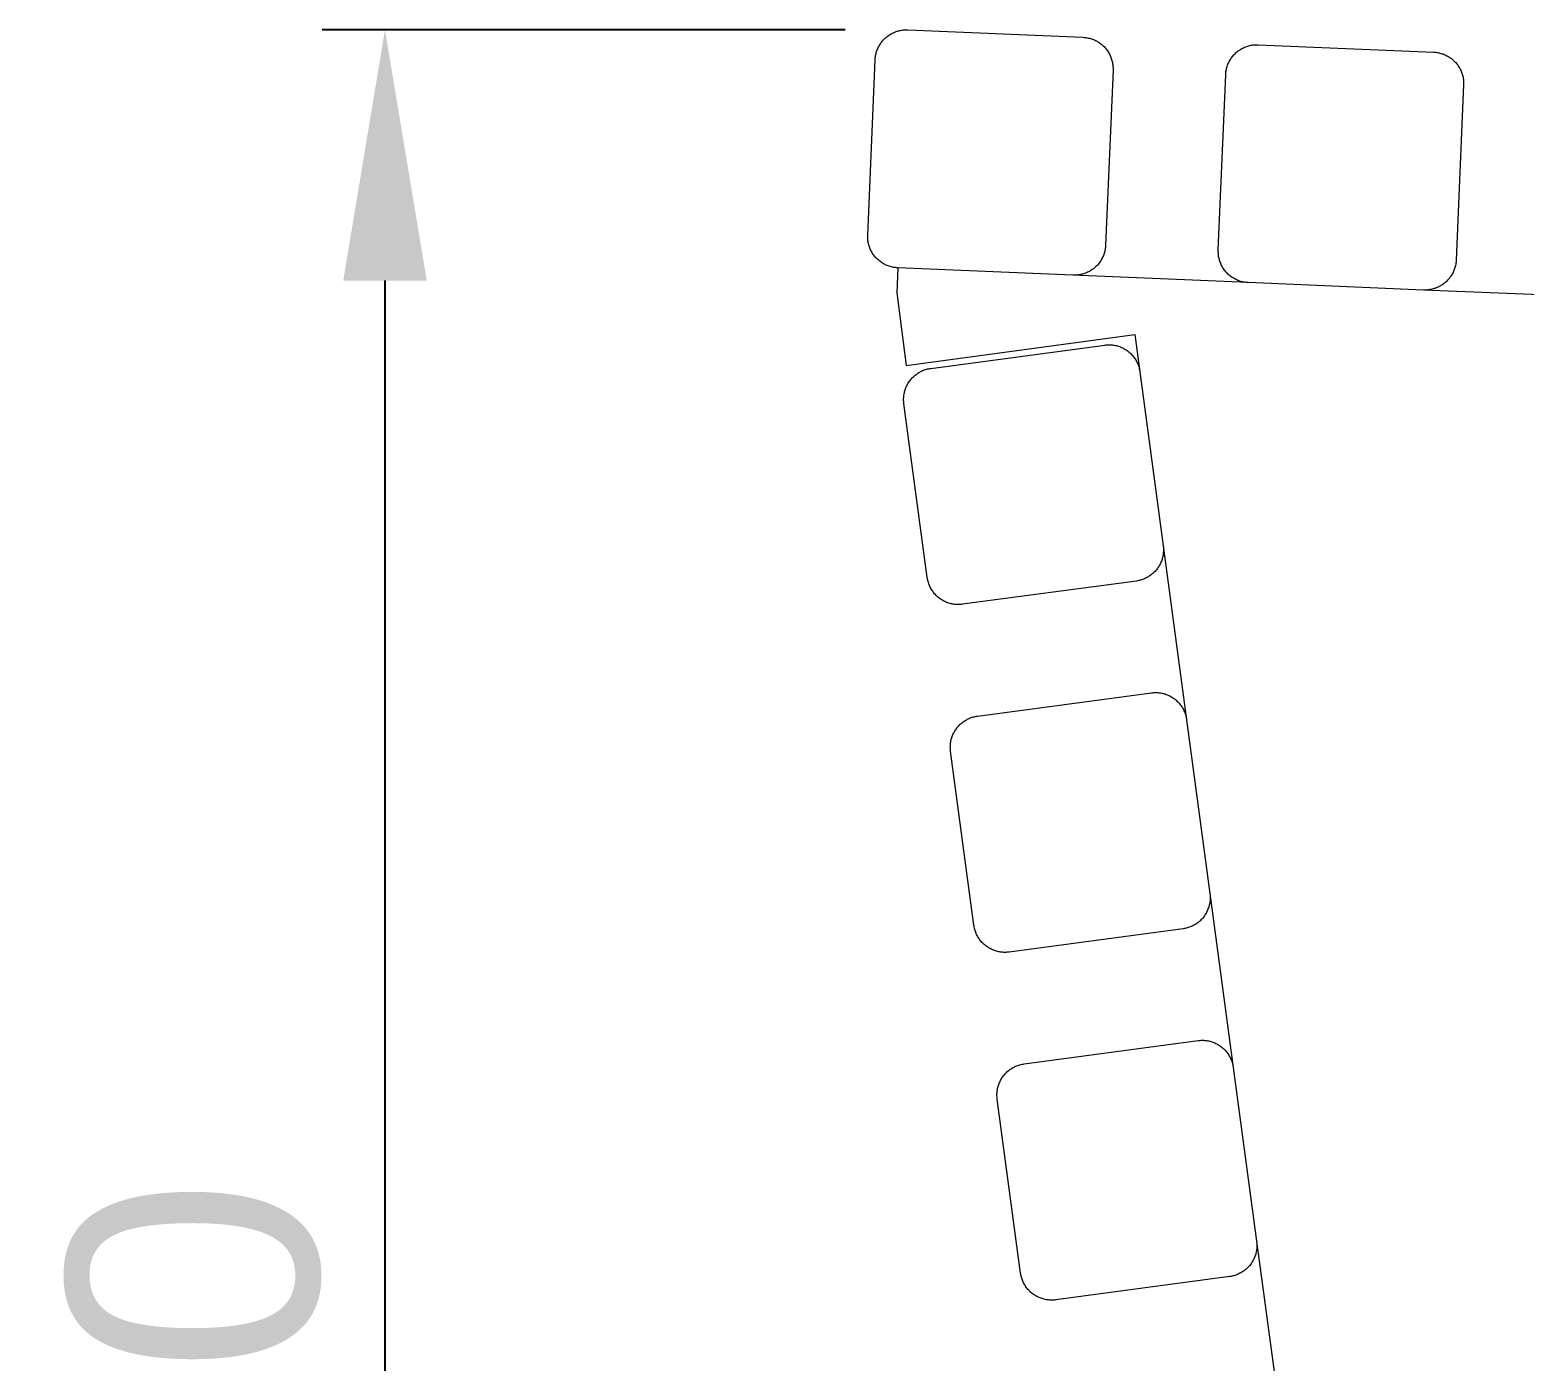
# Model space of a CAD drawing. Header units: millimetres. Extents: x -273 to 4197, y -77 to 2867.
# Drawn here: x 2899.8 to 3138.2, y 2655 to 2867.4 of the extents above; entities that cross this region are included whole.
import ezdxf

# ---------------------------------------------------------------- set-up
doc = ezdxf.new("R2010")
doc.units = ezdxf.units.MM
doc.layers.add('ZANO_R', color=7, linetype='Continuous', lineweight=0)
doc.layers.add('ZANO_W', color=1, linetype='Continuous', lineweight=0)
doc.styles.add('Arial', font='arial.ttf')
doc.styles.get("Standard").update_dxf_attribs({"font": 'ARIALUNI.TTF'})
doc.dimstyles.new('pl i ang', dxfattribs={"dimtxt": 50, "dimasz": 50, "dimexe": 1.25, "dimexo": 0.625, "dimgap": 10, "dimtad": 1, "dimtoh": 1, "dimtxsty": 'Standard', "dimcen": 2.5, "dimclrd": 1, "dimclre": 1, "dimclrt": 1, "dimadec": 0, "dimazin": 0, "dimtfac": 1, "dimtmove": 0, "dimatfit": 3, "dimfxl": 1, "dimarcsym": 1})

# ---------------------------------------------------------------- blocks, each defined once
blk = doc.blocks.new('*D396')
at = {"layer": 'ZANO_W', "color": 1, "lineweight": -2}
for p, q in [((3029.87, 2867.42), (2946.44, 2867.42)), ((2956.44, 2827.42), (2956.44, 2447.67)), ((3029.87, 2407.67), (2946.44, 2407.67))]:
    blk.add_line(p, q, dxfattribs=at)
at = {"layer": 'ZANO_W', "color": 1}
for points in [[(2963.11, 2827.42), (2949.78, 2827.42), (2956.44, 2867.42)], [(2949.78, 2447.67), (2963.11, 2447.67), (2956.44, 2407.67)]]:
    blk.add_solid(points, dxfattribs=at)
at = {"layer": 'ZANO_W', "color": 1, "insert": (2926.02, 2637.55), "char_height": 40, "attachment_point": 5, "rotation": 90, "style": 'Arial'}
blk.add_mtext('460', dxfattribs=at)

msp = doc.modelspace()

# ---------------------------------------------------------------- linework, layer by layer
at = {"layer": 'ZANO_R'}
for p, q in [((3036.53, 2866.33), (3036.67, 2866.44)), ((3036.67, 2866.44), (3036.81, 2866.54)), ((3036.81, 2866.54), (3036.95, 2866.63)), ((3036.95, 2866.63), (3037.1, 2866.72)), ((3037.1, 2866.72), (3037.24, 2866.81)), ((3037.24, 2866.81), (3037.39, 2866.89)), ((3037.39, 2866.89), (3037.55, 2866.96)), ((3037.55, 2866.96), (3037.7, 2867.03)), ((3037.7, 2867.03), (3037.86, 2867.09)), ((3037.86, 2867.09), (3038.02, 2867.15)), ((3038.02, 2867.15), (3038.18, 2867.21)), ((3038.18, 2867.21), (3038.35, 2867.25)), ((3038.35, 2867.25), (3038.51, 2867.3)), ((3038.51, 2867.3), (3038.68, 2867.33)), ((3038.68, 2867.33), (3038.85, 2867.36)), ((3038.85, 2867.36), (3039.02, 2867.39)), ((3039.02, 2867.39), (3039.19, 2867.41)), ((3039.19, 2867.41), (3039.36, 2867.42)), ((3039.36, 2867.42), (3039.53, 2867.43)), ((3039.53, 2867.43), (3039.7, 2867.43)), ((3039.7, 2867.43), (3039.87, 2867.42)), ((3039.87, 2867.42), (3067.84, 2866.24)), ((3034.85, 2863.82), (3034.91, 2863.98)), ((3034.91, 2863.98), (3034.96, 2864.14)), ((3034.96, 2864.14), (3035.02, 2864.3)), ((3035.02, 2864.3), (3035.09, 2864.46)), ((3035.09, 2864.46), (3035.16, 2864.61)), ((3035.16, 2864.61), (3035.24, 2864.76)), ((3035.24, 2864.76), (3035.32, 2864.91)), ((3035.32, 2864.91), (3035.41, 2865.06)), ((3035.41, 2865.06), (3035.5, 2865.2)), ((3035.5, 2865.2), (3035.6, 2865.34)), ((3035.6, 2865.34), (3035.7, 2865.48)), ((3035.7, 2865.48), (3035.81, 2865.61)), ((3035.81, 2865.61), (3035.92, 2865.74)), ((3035.92, 2865.74), (3036.03, 2865.87)), ((3036.03, 2865.87), (3036.15, 2865.99)), ((3036.15, 2865.99), (3036.28, 2866.11)), ((3036.28, 2866.11), (3036.4, 2866.22)), ((3036.4, 2866.22), (3036.53, 2866.33)), ((3067.84, 2866.24), (3068.02, 2866.23)), ((3068.02, 2866.23), (3068.19, 2866.21)), ((3068.19, 2866.21), (3068.35, 2866.19)), ((3068.35, 2866.19), (3068.52, 2866.17)), ((3068.52, 2866.17), (3068.69, 2866.13)), ((3068.69, 2866.13), (3068.86, 2866.09)), ((3068.86, 2866.09), (3069.02, 2866.05)), ((3069.02, 2866.05), (3069.18, 2866)), ((3069.18, 2866), (3069.35, 2865.94)), ((3069.35, 2865.94), (3069.51, 2865.88)), ((3069.51, 2865.88), (3069.66, 2865.82)), ((3069.66, 2865.82), (3069.82, 2865.74)), ((3069.82, 2865.74), (3069.97, 2865.67)), ((3069.97, 2865.67), (3070.12, 2865.58)), ((3070.12, 2865.58), (3070.27, 2865.5)), ((3070.27, 2865.5), (3070.41, 2865.4)), ((3070.41, 2865.4), (3070.55, 2865.31)), ((3070.55, 2865.31), (3070.69, 2865.2)), ((3070.69, 2865.2), (3070.82, 2865.1)), ((3070.82, 2865.1), (3070.95, 2864.99)), ((3070.95, 2864.99), (3071.08, 2864.87)), ((3071.08, 2864.87), (3071.2, 2864.75)), ((3071.2, 2864.75), (3071.32, 2864.63)), ((3071.32, 2864.63), (3071.43, 2864.5)), ((3071.43, 2864.5), (3071.54, 2864.37)), ((3071.54, 2864.37), (3071.64, 2864.23)), ((3071.64, 2864.23), (3071.74, 2864.1)), ((3071.74, 2864.1), (3071.84, 2863.95)), ((3092.48, 2863.97), (3092.62, 2864.07)), ((3092.62, 2864.07), (3092.76, 2864.17)), ((3092.76, 2864.17), (3092.9, 2864.27)), ((3092.9, 2864.27), (3093.05, 2864.36)), ((3093.05, 2864.36), (3093.19, 2864.44)), ((3093.19, 2864.44), (3093.34, 2864.52)), ((3093.34, 2864.52), (3093.5, 2864.6)), ((3093.5, 2864.6), (3093.65, 2864.67)), ((3093.65, 2864.67), (3093.81, 2864.73)), ((3093.81, 2864.73), (3093.97, 2864.79)), ((3093.97, 2864.79), (3094.13, 2864.84)), ((3094.13, 2864.84), (3094.3, 2864.89)), ((3094.3, 2864.89), (3094.46, 2864.93)), ((3094.46, 2864.93), (3094.63, 2864.97)), ((3094.63, 2864.97), (3094.8, 2865)), ((3094.8, 2865), (3094.97, 2865.02)), ((3094.97, 2865.02), (3095.14, 2865.04)), ((3095.14, 2865.04), (3095.31, 2865.05)), ((3095.31, 2865.05), (3095.48, 2865.06)), ((3095.48, 2865.06), (3095.65, 2865.06)), ((3095.65, 2865.06), (3095.82, 2865.06)), ((3095.82, 2865.06), (3123.79, 2863.88)), ((3033.48, 2834.66), (3034.66, 2862.64)), ((3034.66, 2862.64), (3034.67, 2862.81)), ((3034.67, 2862.81), (3034.69, 2862.98)), ((3034.69, 2862.98), (3034.71, 2863.15)), ((3034.71, 2863.15), (3034.74, 2863.32)), ((3034.74, 2863.32), (3034.77, 2863.48)), ((3034.77, 2863.48), (3034.81, 2863.65)), ((3034.81, 2863.65), (3034.85, 2863.82)), ((3071.84, 2863.95), (3071.93, 2863.81)), ((3071.93, 2863.81), (3072.01, 2863.66)), ((3072.01, 2863.66), (3072.09, 2863.51)), ((3072.09, 2863.51), (3072.17, 2863.36)), ((3072.17, 2863.36), (3072.24, 2863.2)), ((3072.24, 2863.2), (3072.3, 2863.04)), ((3072.3, 2863.04), (3072.36, 2862.88)), ((3072.36, 2862.88), (3072.41, 2862.72)), ((3072.41, 2862.72), (3072.46, 2862.56)), ((3072.46, 2862.56), (3072.5, 2862.39)), ((3072.5, 2862.39), (3072.54, 2862.22)), ((3072.54, 2862.22), (3072.57, 2862.06)), ((3072.57, 2862.06), (3072.59, 2861.89)), ((3072.59, 2861.89), (3072.61, 2861.72)), ((3072.61, 2861.72), (3072.62, 2861.55)), ((3090.8, 2861.45), (3090.86, 2861.61)), ((3090.86, 2861.61), (3090.91, 2861.78)), ((3090.91, 2861.78), (3090.97, 2861.93)), ((3090.97, 2861.93), (3091.04, 2862.09)), ((3091.04, 2862.09), (3091.11, 2862.25)), ((3091.11, 2862.25), (3091.19, 2862.4)), ((3091.19, 2862.4), (3091.27, 2862.55)), ((3091.27, 2862.55), (3091.36, 2862.7)), ((3091.36, 2862.7), (3091.45, 2862.84)), ((3091.45, 2862.84), (3091.55, 2862.98)), ((3091.55, 2862.98), (3091.65, 2863.12)), ((3091.65, 2863.12), (3091.76, 2863.25)), ((3091.76, 2863.25), (3091.87, 2863.38)), ((3091.87, 2863.38), (3091.98, 2863.51)), ((3091.98, 2863.51), (3092.1, 2863.63)), ((3092.1, 2863.63), (3092.23, 2863.74)), ((3092.23, 2863.74), (3092.35, 2863.86)), ((3092.35, 2863.86), (3092.48, 2863.97)), ((3123.79, 2863.88), (3123.97, 2863.87)), ((3123.97, 2863.87), (3124.14, 2863.85)), ((3124.14, 2863.85), (3124.3, 2863.83)), ((3124.3, 2863.83), (3124.47, 2863.8)), ((3124.47, 2863.8), (3124.64, 2863.77)), ((3124.64, 2863.77), (3124.81, 2863.73)), ((3124.81, 2863.73), (3124.97, 2863.68)), ((3124.97, 2863.68), (3125.13, 2863.63)), ((3125.13, 2863.63), (3125.3, 2863.58)), ((3125.3, 2863.58), (3125.46, 2863.52)), ((3125.46, 2863.52), (3125.61, 2863.45)), ((3125.61, 2863.45), (3125.77, 2863.38)), ((3125.77, 2863.38), (3125.92, 2863.3)), ((3125.92, 2863.3), (3126.07, 2863.22)), ((3126.07, 2863.22), (3126.22, 2863.13)), ((3126.22, 2863.13), (3126.36, 2863.04)), ((3126.36, 2863.04), (3126.5, 2862.94)), ((3126.5, 2862.94), (3126.64, 2862.84)), ((3126.64, 2862.84), (3126.77, 2862.73)), ((3126.77, 2862.73), (3126.9, 2862.62)), ((3126.9, 2862.62), (3127.03, 2862.51)), ((3127.03, 2862.51), (3127.15, 2862.39)), ((3127.15, 2862.39), (3127.27, 2862.26)), ((3127.27, 2862.26), (3127.38, 2862.14)), ((3127.38, 2862.14), (3127.49, 2862)), ((3127.49, 2862), (3127.59, 2861.87)), ((3127.59, 2861.87), (3127.69, 2861.73)), ((3127.69, 2861.73), (3127.79, 2861.59)), ((3072.63, 2861.03), (3071.45, 2833.06)), ((3072.62, 2861.55), (3072.63, 2861.38)), ((3072.63, 2861.38), (3072.63, 2861.2)), ((3072.63, 2861.2), (3072.63, 2861.03)), ((3089.43, 2832.3), (3090.61, 2860.27)), ((3090.61, 2860.27), (3090.62, 2860.44)), ((3090.62, 2860.44), (3090.64, 2860.61)), ((3090.64, 2860.61), (3090.66, 2860.78)), ((3090.66, 2860.78), (3090.69, 2860.95)), ((3090.69, 2860.95), (3090.72, 2861.12)), ((3090.72, 2861.12), (3090.76, 2861.29)), ((3090.76, 2861.29), (3090.8, 2861.45)), ((3127.79, 2861.59), (3127.88, 2861.44)), ((3127.88, 2861.44), (3127.96, 2861.3)), ((3127.96, 2861.3), (3128.04, 2861.14)), ((3128.04, 2861.14), (3128.12, 2860.99)), ((3128.12, 2860.99), (3128.19, 2860.84)), ((3128.19, 2860.84), (3128.25, 2860.68)), ((3128.25, 2860.68), (3128.31, 2860.52)), ((3128.31, 2860.52), (3128.36, 2860.35)), ((3128.36, 2860.35), (3128.41, 2860.19)), ((3128.41, 2860.19), (3128.45, 2860.03)), ((3128.45, 2860.03), (3128.49, 2859.86)), ((3128.49, 2859.86), (3128.52, 2859.69)), ((3128.52, 2859.69), (3128.54, 2859.52)), ((3128.54, 2859.52), (3128.56, 2859.35)), ((3128.56, 2859.35), (3128.57, 2859.18)), ((3128.58, 2858.67), (3127.4, 2830.69)), ((3128.57, 2859.18), (3128.58, 2859.01)), ((3128.58, 2859.01), (3128.58, 2858.84)), ((3128.58, 2858.84), (3128.58, 2858.67)), ((3033.48, 2834.49), (3033.48, 2834.66)), ((3033.48, 2834.32), (3033.48, 2834.49)), ((3033.49, 2834.15), (3033.48, 2834.32)), ((3033.5, 2833.98), (3033.49, 2834.15)), ((3033.52, 2833.81), (3033.5, 2833.98)), ((3033.54, 2833.64), (3033.52, 2833.81)), ((3033.57, 2833.48), (3033.54, 2833.64)), ((3033.61, 2833.31), (3033.57, 2833.48)), ((3033.65, 2833.14), (3033.61, 2833.31)), ((3033.7, 2832.98), (3033.65, 2833.14)), ((3033.75, 2832.82), (3033.7, 2832.98)), ((3071.45, 2833.06), (3071.44, 2832.89)), ((3033.81, 2832.66), (3033.75, 2832.82)), ((3033.87, 2832.5), (3033.81, 2832.66)), ((3033.94, 2832.34), (3033.87, 2832.5)), ((3034.02, 2832.19), (3033.94, 2832.34)), ((3034.1, 2832.04), (3034.02, 2832.19)), ((3034.18, 2831.89), (3034.1, 2832.04)), ((3034.27, 2831.74), (3034.18, 2831.89)), ((3034.37, 2831.6), (3034.27, 2831.74)), ((3034.47, 2831.46), (3034.37, 2831.6)), ((3034.57, 2831.33), (3034.47, 2831.46)), ((3034.68, 2831.2), (3034.57, 2831.33)), ((3034.79, 2831.07), (3034.68, 2831.2)), ((3034.91, 2830.95), (3034.79, 2831.07)), ((3035.03, 2830.83), (3034.91, 2830.95)), ((3035.16, 2830.71), (3035.03, 2830.83)), ((3035.29, 2830.6), (3035.16, 2830.71)), ((3035.42, 2830.49), (3035.29, 2830.6)), ((3070.7, 2830.64), (3070.61, 2830.49)), ((3070.79, 2830.78), (3070.7, 2830.64)), ((3070.87, 2830.93), (3070.79, 2830.78)), ((3070.95, 2831.09), (3070.87, 2830.93)), ((3071.02, 2831.24), (3070.95, 2831.09)), ((3071.09, 2831.4), (3071.02, 2831.24)), ((3071.15, 2831.56), (3071.09, 2831.4)), ((3071.2, 2831.72), (3071.15, 2831.56)), ((3071.25, 2831.88), (3071.2, 2831.72)), ((3071.3, 2832.05), (3071.25, 2831.88)), ((3071.34, 2832.21), (3071.3, 2832.05)), ((3071.37, 2832.38), (3071.34, 2832.21)), ((3071.4, 2832.55), (3071.37, 2832.38)), ((3071.42, 2832.72), (3071.4, 2832.55)), ((3071.44, 2832.89), (3071.42, 2832.72)), ((3089.43, 2832.13), (3089.43, 2832.3)), ((3089.43, 2831.96), (3089.43, 2832.13)), ((3089.44, 2831.79), (3089.43, 2831.96)), ((3089.45, 2831.62), (3089.44, 2831.79)), ((3089.47, 2831.45), (3089.45, 2831.62)), ((3089.49, 2831.28), (3089.47, 2831.45)), ((3089.52, 2831.11), (3089.49, 2831.28)), ((3089.56, 2830.94), (3089.52, 2831.11)), ((3089.6, 2830.78), (3089.56, 2830.94)), ((3089.65, 2830.61), (3089.6, 2830.78)), ((3089.7, 2830.45), (3089.65, 2830.61)), ((3127.4, 2830.69), (3127.39, 2830.52)), ((3035.56, 2830.39), (3035.42, 2830.49)), ((3035.7, 2830.29), (3035.56, 2830.39)), ((3035.84, 2830.2), (3035.7, 2830.29)), ((3035.99, 2830.11), (3035.84, 2830.2)), ((3036.14, 2830.03), (3035.99, 2830.11)), ((3036.29, 2829.95), (3036.14, 2830.03)), ((3036.45, 2829.88), (3036.29, 2829.95)), ((3036.6, 2829.82), (3036.45, 2829.88)), ((3036.76, 2829.76), (3036.6, 2829.82)), ((3036.92, 2829.7), (3036.76, 2829.76)), ((3037.09, 2829.65), (3036.92, 2829.7)), ((3037.25, 2829.6), (3037.09, 2829.65)), ((3037.42, 2829.57), (3037.25, 2829.6)), ((3037.59, 2829.53), (3037.42, 2829.57)), ((3037.76, 2829.5), (3037.59, 2829.53)), ((3037.92, 2829.48), (3037.76, 2829.5)), ((3038.09, 2829.47), (3037.92, 2829.48)), ((3038.26, 2829.46), (3038.09, 2829.47)), ((3038.29, 2829.46), (3038.12, 2825.46)), ((3066.24, 2828.27), (3038.26, 2829.46)), ((3066.41, 2828.27), (3066.24, 2828.27)), ((3094.21, 2827.09), (3066.24, 2828.27)), ((3066.58, 2828.27), (3066.41, 2828.27)), ((3066.75, 2828.28), (3066.58, 2828.27)), ((3066.92, 2828.29), (3066.75, 2828.28)), ((3067.09, 2828.31), (3066.92, 2828.29)), ((3067.26, 2828.34), (3067.09, 2828.31)), ((3067.43, 2828.37), (3067.26, 2828.34)), ((3067.6, 2828.4), (3067.43, 2828.37)), ((3067.76, 2828.45), (3067.6, 2828.4)), ((3067.93, 2828.49), (3067.76, 2828.45)), ((3068.09, 2828.55), (3067.93, 2828.49)), ((3068.25, 2828.6), (3068.09, 2828.55)), ((3068.41, 2828.67), (3068.25, 2828.6)), ((3068.56, 2828.74), (3068.41, 2828.67)), ((3068.72, 2828.81), (3068.56, 2828.74)), ((3068.87, 2828.89), (3068.72, 2828.81)), ((3069.01, 2828.98), (3068.87, 2828.89)), ((3069.16, 2829.07), (3069.01, 2828.98)), ((3069.3, 2829.16), (3069.16, 2829.07)), ((3069.44, 2829.26), (3069.3, 2829.16)), ((3069.58, 2829.37), (3069.44, 2829.26)), ((3069.71, 2829.48), (3069.58, 2829.37)), ((3069.83, 2829.59), (3069.71, 2829.48)), ((3069.96, 2829.71), (3069.83, 2829.59)), ((3070.08, 2829.83), (3069.96, 2829.71)), ((3070.19, 2829.95), (3070.08, 2829.83)), ((3070.3, 2830.08), (3070.19, 2829.95)), ((3070.41, 2830.22), (3070.3, 2830.08)), ((3070.51, 2830.35), (3070.41, 2830.22)), ((3070.61, 2830.49), (3070.51, 2830.35)), ((3089.76, 2830.29), (3089.7, 2830.45)), ((3089.82, 2830.13), (3089.76, 2830.29)), ((3089.89, 2829.98), (3089.82, 2830.13)), ((3089.97, 2829.82), (3089.89, 2829.98)), ((3090.05, 2829.67), (3089.97, 2829.82)), ((3090.13, 2829.52), (3090.05, 2829.67)), ((3090.22, 2829.38), (3090.13, 2829.52)), ((3090.32, 2829.24), (3090.22, 2829.38)), ((3090.42, 2829.1), (3090.32, 2829.24)), ((3090.52, 2828.96), (3090.42, 2829.1)), ((3090.63, 2828.83), (3090.52, 2828.96)), ((3090.74, 2828.7), (3090.63, 2828.83)), ((3090.86, 2828.58), (3090.74, 2828.7)), ((3090.98, 2828.46), (3090.86, 2828.58)), ((3091.11, 2828.35), (3090.98, 2828.46)), ((3091.24, 2828.24), (3091.11, 2828.35)), ((3091.37, 2828.13), (3091.24, 2828.24)), ((3126.65, 2828.27), (3126.56, 2828.13)), ((3126.74, 2828.42), (3126.65, 2828.27)), ((3126.82, 2828.57), (3126.74, 2828.42)), ((3126.9, 2828.72), (3126.82, 2828.57)), ((3126.97, 2828.88), (3126.9, 2828.72)), ((3127.04, 2829.03), (3126.97, 2828.88)), ((3127.1, 2829.19), (3127.04, 2829.03)), ((3127.15, 2829.35), (3127.1, 2829.19)), ((3127.2, 2829.52), (3127.15, 2829.35)), ((3127.25, 2829.68), (3127.2, 2829.52)), ((3127.29, 2829.85), (3127.25, 2829.68)), ((3127.32, 2830.02), (3127.29, 2829.85)), ((3127.35, 2830.18), (3127.32, 2830.02)), ((3127.37, 2830.35), (3127.35, 2830.18)), ((3127.39, 2830.52), (3127.37, 2830.35)), ((3091.51, 2828.03), (3091.37, 2828.13)), ((3091.65, 2827.93), (3091.51, 2828.03)), ((3091.79, 2827.84), (3091.65, 2827.93)), ((3091.94, 2827.75), (3091.79, 2827.84)), ((3092.09, 2827.67), (3091.94, 2827.75)), ((3092.24, 2827.59), (3092.09, 2827.67)), ((3092.4, 2827.52), (3092.24, 2827.59)), ((3092.55, 2827.45), (3092.4, 2827.52)), ((3092.71, 2827.39), (3092.55, 2827.45)), ((3092.88, 2827.33), (3092.71, 2827.39)), ((3093.04, 2827.28), (3092.88, 2827.33)), ((3093.2, 2827.24), (3093.04, 2827.28)), ((3093.37, 2827.2), (3093.2, 2827.24)), ((3093.54, 2827.17), (3093.37, 2827.2)), ((3093.71, 2827.14), (3093.54, 2827.17)), ((3093.87, 2827.12), (3093.71, 2827.14)), ((3094.04, 2827.1), (3093.87, 2827.12)), ((3094.21, 2827.09), (3094.04, 2827.1)), ((3122.19, 2825.91), (3094.21, 2827.09)), ((3122.36, 2825.91), (3122.19, 2825.91)), ((3150.17, 2824.73), (3122.19, 2825.91)), ((3122.53, 2825.91), (3122.36, 2825.91)), ((3122.7, 2825.91), (3122.53, 2825.91)), ((3122.87, 2825.93), (3122.7, 2825.91)), ((3123.04, 2825.95), (3122.87, 2825.93)), ((3123.21, 2825.97), (3123.04, 2825.95)), ((3123.38, 2826), (3123.21, 2825.97)), ((3123.55, 2826.04), (3123.38, 2826)), ((3123.71, 2826.08), (3123.55, 2826.04)), ((3123.88, 2826.13), (3123.71, 2826.08)), ((3124.04, 2826.18), (3123.88, 2826.13)), ((3124.2, 2826.24), (3124.04, 2826.18)), ((3124.36, 2826.3), (3124.2, 2826.24)), ((3124.51, 2826.37), (3124.36, 2826.3)), ((3124.67, 2826.45), (3124.51, 2826.37)), ((3124.82, 2826.53), (3124.67, 2826.45)), ((3124.96, 2826.61), (3124.82, 2826.53)), ((3125.11, 2826.7), (3124.96, 2826.61)), ((3125.25, 2826.8), (3125.11, 2826.7)), ((3125.39, 2826.9), (3125.25, 2826.8)), ((3125.53, 2827), (3125.39, 2826.9)), ((3125.66, 2827.11), (3125.53, 2827)), ((3125.78, 2827.22), (3125.66, 2827.11)), ((3125.91, 2827.34), (3125.78, 2827.22)), ((3126.03, 2827.46), (3125.91, 2827.34)), ((3126.14, 2827.59), (3126.03, 2827.46)), ((3126.25, 2827.72), (3126.14, 2827.59)), ((3126.36, 2827.85), (3126.25, 2827.72)), ((3126.46, 2827.99), (3126.36, 2827.85)), ((3126.56, 2828.13), (3126.46, 2827.99)), ((3038.12, 2825.46), (3039.62, 2813.89)), ((3039.62, 2813.89), (3076.13, 2818.79)), ((3076.13, 2818.79), (3076.92, 2812.84)), ((3043.55, 2813.41), (3071.3, 2817.13)), ((3071.3, 2817.13), (3071.47, 2817.15)), ((3071.47, 2817.15), (3071.64, 2817.17)), ((3071.64, 2817.17), (3071.81, 2817.18)), ((3071.81, 2817.18), (3071.98, 2817.18)), ((3071.98, 2817.18), (3072.16, 2817.18)), ((3072.16, 2817.18), (3072.33, 2817.17)), ((3072.33, 2817.17), (3072.5, 2817.15)), ((3072.5, 2817.15), (3072.67, 2817.13)), ((3072.67, 2817.13), (3072.83, 2817.1)), ((3072.83, 2817.1), (3073, 2817.07)), ((3073, 2817.07), (3073.17, 2817.03)), ((3073.17, 2817.03), (3073.33, 2816.99)), ((3073.33, 2816.99), (3073.5, 2816.94)), ((3073.5, 2816.94), (3073.66, 2816.88)), ((3073.66, 2816.88), (3073.82, 2816.82)), ((3073.82, 2816.82), (3073.98, 2816.76)), ((3073.98, 2816.76), (3074.13, 2816.69)), ((3074.13, 2816.69), (3074.28, 2816.61)), ((3074.28, 2816.61), (3074.43, 2816.53)), ((3074.43, 2816.53), (3074.58, 2816.44)), ((3074.58, 2816.44), (3074.72, 2816.35)), ((3074.72, 2816.35), (3074.87, 2816.25)), ((3074.87, 2816.25), (3075, 2816.15)), ((3075, 2816.15), (3075.14, 2816.05)), ((3075.14, 2816.05), (3075.27, 2815.94)), ((3075.27, 2815.94), (3075.39, 2815.82)), ((3075.39, 2815.82), (3075.52, 2815.7)), ((3075.52, 2815.7), (3075.63, 2815.58)), ((3075.63, 2815.58), (3075.75, 2815.45)), ((3075.75, 2815.45), (3075.86, 2815.32)), ((3075.86, 2815.32), (3075.96, 2815.19)), ((3075.96, 2815.19), (3076.06, 2815.05)), ((3076.06, 2815.05), (3076.16, 2814.91)), ((3076.16, 2814.91), (3076.25, 2814.76)), ((3076.25, 2814.76), (3076.33, 2814.62)), ((3076.33, 2814.62), (3076.42, 2814.46)), ((3076.42, 2814.46), (3076.49, 2814.31)), ((3076.49, 2814.31), (3076.56, 2814.16)), ((3076.56, 2814.16), (3076.63, 2814)), ((3076.63, 2814), (3076.69, 2813.84)), ((3040.24, 2811.49), (3040.35, 2811.62)), ((3040.35, 2811.62), (3040.46, 2811.75)), ((3040.46, 2811.75), (3040.57, 2811.88)), ((3040.57, 2811.88), (3040.69, 2812)), ((3040.69, 2812), (3040.82, 2812.12)), ((3040.82, 2812.12), (3040.94, 2812.23)), ((3040.94, 2812.23), (3041.07, 2812.34)), ((3041.07, 2812.34), (3041.21, 2812.45)), ((3041.21, 2812.45), (3041.35, 2812.55)), ((3041.35, 2812.55), (3041.49, 2812.64)), ((3041.49, 2812.64), (3041.63, 2812.74)), ((3041.63, 2812.74), (3041.78, 2812.82)), ((3041.78, 2812.82), (3041.93, 2812.9)), ((3041.93, 2812.9), (3042.08, 2812.98)), ((3042.08, 2812.98), (3042.24, 2813.05)), ((3042.24, 2813.05), (3042.4, 2813.11)), ((3042.4, 2813.11), (3042.56, 2813.17)), ((3042.56, 2813.17), (3042.72, 2813.23)), ((3042.72, 2813.23), (3042.88, 2813.27)), ((3042.88, 2813.27), (3043.05, 2813.32)), ((3043.05, 2813.32), (3043.22, 2813.35)), ((3043.22, 2813.35), (3043.38, 2813.39)), ((3043.38, 2813.39), (3043.55, 2813.41)), ((3076.69, 2813.84), (3076.74, 2813.68)), ((3076.74, 2813.68), (3076.79, 2813.51)), ((3076.79, 2813.51), (3076.83, 2813.35)), ((3076.83, 2813.35), (3076.87, 2813.18)), ((3076.87, 2813.18), (3076.9, 2813.01)), ((3076.9, 2813.01), (3076.92, 2812.84)), ((3076.92, 2812.84), (3080.65, 2785.09)), ((3039.25, 2808.98), (3039.27, 2809.15)), ((3039.27, 2809.15), (3039.29, 2809.32)), ((3039.29, 2809.32), (3039.33, 2809.49)), ((3039.33, 2809.49), (3039.36, 2809.65)), ((3039.36, 2809.65), (3039.41, 2809.82)), ((3039.41, 2809.82), (3039.46, 2809.98)), ((3039.46, 2809.98), (3039.51, 2810.14)), ((3039.51, 2810.14), (3039.57, 2810.3)), ((3039.57, 2810.3), (3039.64, 2810.46)), ((3039.64, 2810.46), (3039.71, 2810.62)), ((3039.71, 2810.62), (3039.79, 2810.77)), ((3039.79, 2810.77), (3039.87, 2810.92)), ((3039.87, 2810.92), (3039.95, 2811.07)), ((3039.95, 2811.07), (3040.05, 2811.21)), ((3040.05, 2811.21), (3040.14, 2811.35)), ((3040.14, 2811.35), (3040.24, 2811.49)), ((3039.22, 2808.64), (3039.23, 2808.81)), ((3039.22, 2808.47), (3039.22, 2808.64)), ((3039.22, 2808.3), (3039.22, 2808.47)), ((3039.23, 2808.13), (3039.22, 2808.3)), ((3039.23, 2808.81), (3039.25, 2808.98)), ((3039.24, 2807.96), (3039.23, 2808.13)), ((3039.26, 2807.79), (3039.24, 2807.96)), ((3042.99, 2780.04), (3039.26, 2807.79)), ((3080.45, 2782.9), (3080.4, 2782.74)), ((3080.5, 2783.06), (3080.45, 2782.9)), ((3080.55, 2783.23), (3080.5, 2783.06)), ((3080.58, 2783.39), (3080.55, 2783.23)), ((3080.62, 2783.56), (3080.58, 2783.39)), ((3080.64, 2783.73), (3080.62, 2783.56)), ((3080.66, 2783.9), (3080.64, 2783.73)), ((3080.65, 2785.09), (3080.67, 2784.92)), ((3080.65, 2785.09), (3084.37, 2757.34)), ((3080.68, 2784.07), (3080.66, 2783.9)), ((3080.67, 2784.92), (3080.68, 2784.75)), ((3080.68, 2784.75), (3080.69, 2784.58)), ((3080.69, 2784.24), (3080.68, 2784.07)), ((3080.69, 2784.58), (3080.69, 2784.41)), ((3080.69, 2784.41), (3080.69, 2784.24)), ((3078.83, 2780.54), (3078.7, 2780.43)), ((3078.97, 2780.65), (3078.83, 2780.54)), ((3079.09, 2780.76), (3078.97, 2780.65)), ((3079.22, 2780.88), (3079.09, 2780.76)), ((3079.34, 2781), (3079.22, 2780.88)), ((3079.45, 2781.13), (3079.34, 2781)), ((3079.56, 2781.26), (3079.45, 2781.13)), ((3079.67, 2781.39), (3079.56, 2781.26)), ((3079.77, 2781.53), (3079.67, 2781.39)), ((3079.86, 2781.67), (3079.77, 2781.53)), ((3079.96, 2781.82), (3079.86, 2781.67)), ((3080.04, 2781.96), (3079.96, 2781.82)), ((3080.12, 2782.11), (3080.04, 2781.96)), ((3080.2, 2782.27), (3080.12, 2782.11)), ((3080.27, 2782.42), (3080.2, 2782.27)), ((3080.34, 2782.58), (3080.27, 2782.42)), ((3080.4, 2782.74), (3080.34, 2782.58)), ((3043.01, 2779.87), (3042.99, 2780.04)), ((3043.04, 2779.7), (3043.01, 2779.87)), ((3043.08, 2779.54), (3043.04, 2779.7)), ((3043.12, 2779.37), (3043.08, 2779.54)), ((3043.17, 2779.21), (3043.12, 2779.37)), ((3043.22, 2779.04), (3043.17, 2779.21)), ((3043.28, 2778.88), (3043.22, 2779.04)), ((3043.35, 2778.73), (3043.28, 2778.88)), ((3043.42, 2778.57), (3043.35, 2778.73)), ((3043.49, 2778.42), (3043.42, 2778.57)), ((3043.57, 2778.27), (3043.49, 2778.42)), ((3043.66, 2778.12), (3043.57, 2778.27)), ((3076.36, 2779.47), (3048.61, 2775.75)), ((3076.53, 2779.5), (3076.36, 2779.47)), ((3076.69, 2779.53), (3076.53, 2779.5)), ((3076.86, 2779.57), (3076.69, 2779.53)), ((3077.03, 2779.61), (3076.86, 2779.57)), ((3077.19, 2779.66), (3077.03, 2779.61)), ((3077.35, 2779.71), (3077.19, 2779.66)), ((3077.51, 2779.77), (3077.35, 2779.71)), ((3077.67, 2779.83), (3077.51, 2779.77)), ((3077.82, 2779.91), (3077.67, 2779.83)), ((3077.98, 2779.98), (3077.82, 2779.91)), ((3078.13, 2780.06), (3077.98, 2779.98)), ((3078.28, 2780.15), (3078.13, 2780.06)), ((3078.42, 2780.24), (3078.28, 2780.15)), ((3078.56, 2780.33), (3078.42, 2780.24)), ((3078.7, 2780.43), (3078.56, 2780.33)), ((3043.75, 2777.97), (3043.66, 2778.12)), ((3043.85, 2777.83), (3043.75, 2777.97)), ((3043.95, 2777.7), (3043.85, 2777.83)), ((3044.05, 2777.56), (3043.95, 2777.7)), ((3044.16, 2777.43), (3044.05, 2777.56)), ((3044.28, 2777.3), (3044.16, 2777.43)), ((3044.39, 2777.18), (3044.28, 2777.3)), ((3044.52, 2777.06), (3044.39, 2777.18)), ((3044.64, 2776.95), (3044.52, 2777.06)), ((3044.77, 2776.84), (3044.64, 2776.95)), ((3044.91, 2776.73), (3044.77, 2776.84)), ((3045.04, 2776.63), (3044.91, 2776.73)), ((3045.19, 2776.53), (3045.04, 2776.63)), ((3045.33, 2776.44), (3045.19, 2776.53)), ((3045.48, 2776.35), (3045.33, 2776.44)), ((3045.63, 2776.27), (3045.48, 2776.35)), ((3045.78, 2776.2), (3045.63, 2776.27)), ((3045.93, 2776.12), (3045.78, 2776.2)), ((3046.09, 2776.06), (3045.93, 2776.12)), ((3046.25, 2776), (3046.09, 2776.06)), ((3046.41, 2775.94), (3046.25, 2776)), ((3046.58, 2775.89), (3046.41, 2775.94)), ((3046.74, 2775.85), (3046.58, 2775.89)), ((3046.91, 2775.81), (3046.74, 2775.85)), ((3047.08, 2775.78), (3046.91, 2775.81)), ((3047.24, 2775.75), (3047.08, 2775.78)), ((3047.41, 2775.73), (3047.24, 2775.75)), ((3048.61, 2775.75), (3048.44, 2775.73)), ((3047.58, 2775.72), (3047.41, 2775.73)), ((3047.75, 2775.71), (3047.58, 2775.72)), ((3047.92, 2775.7), (3047.75, 2775.71)), ((3048.1, 2775.71), (3047.92, 2775.7)), ((3048.27, 2775.71), (3048.1, 2775.71)), ((3048.44, 2775.73), (3048.27, 2775.71)), ((3051, 2757.91), (3078.75, 2761.63)), ((3078.75, 2761.63), (3078.92, 2761.65)), ((3078.92, 2761.65), (3079.09, 2761.67)), ((3079.09, 2761.67), (3079.26, 2761.67)), ((3079.26, 2761.67), (3079.43, 2761.68)), ((3079.43, 2761.68), (3079.6, 2761.67)), ((3079.6, 2761.67), (3079.77, 2761.66)), ((3079.77, 2761.66), (3079.94, 2761.65)), ((3079.94, 2761.65), (3080.11, 2761.63)), ((3080.11, 2761.63), (3080.28, 2761.6)), ((3080.28, 2761.6), (3080.45, 2761.57)), ((3080.45, 2761.57), (3080.61, 2761.53)), ((3080.61, 2761.53), (3080.78, 2761.49)), ((3080.78, 2761.49), (3080.94, 2761.44)), ((3080.94, 2761.44), (3081.11, 2761.38)), ((3081.11, 2761.38), (3081.26, 2761.32)), ((3081.26, 2761.32), (3081.42, 2761.26)), ((3081.42, 2761.26), (3081.58, 2761.18)), ((3081.58, 2761.18), (3081.73, 2761.11)), ((3081.73, 2761.11), (3081.88, 2761.03)), ((3081.88, 2761.03), (3082.03, 2760.94)), ((3082.03, 2760.94), (3082.17, 2760.85)), ((3082.17, 2760.85), (3082.31, 2760.75)), ((3082.31, 2760.75), (3082.45, 2760.65)), ((3082.45, 2760.65), (3082.58, 2760.54)), ((3082.58, 2760.54), (3082.71, 2760.43)), ((3082.71, 2760.43), (3082.84, 2760.32)), ((3082.84, 2760.32), (3082.96, 2760.2)), ((3082.96, 2760.2), (3083.08, 2760.08)), ((3083.08, 2760.08), (3083.19, 2759.95)), ((3083.19, 2759.95), (3083.3, 2759.82)), ((3083.3, 2759.82), (3083.41, 2759.68)), ((3083.41, 2759.68), (3083.51, 2759.55)), ((3083.51, 2759.55), (3083.61, 2759.4)), ((3083.61, 2759.4), (3083.7, 2759.26)), ((3083.7, 2759.26), (3083.78, 2759.11)), ((3083.78, 2759.11), (3083.86, 2758.96)), ((3048.26, 2756.62), (3048.39, 2756.73)), ((3048.39, 2756.73), (3048.52, 2756.84)), ((3048.52, 2756.84), (3048.66, 2756.95)), ((3048.66, 2756.95), (3048.79, 2757.05)), ((3048.79, 2757.05), (3048.94, 2757.14)), ((3048.94, 2757.14), (3049.08, 2757.23)), ((3049.08, 2757.23), (3049.23, 2757.32)), ((3049.23, 2757.32), (3049.38, 2757.4)), ((3049.38, 2757.4), (3049.53, 2757.47)), ((3049.53, 2757.47), (3049.69, 2757.54)), ((3049.69, 2757.54), (3049.84, 2757.61)), ((3049.84, 2757.61), (3050, 2757.67)), ((3050, 2757.67), (3050.17, 2757.72)), ((3050.17, 2757.72), (3050.33, 2757.77)), ((3050.33, 2757.77), (3050.5, 2757.81)), ((3050.5, 2757.81), (3050.66, 2757.85)), ((3050.66, 2757.85), (3050.83, 2757.88)), ((3050.83, 2757.88), (3051, 2757.91)), ((3083.86, 2758.96), (3083.94, 2758.81)), ((3083.94, 2758.81), (3084.01, 2758.65)), ((3084.01, 2758.65), (3084.07, 2758.5)), ((3084.07, 2758.5), (3084.13, 2758.34)), ((3084.13, 2758.34), (3084.19, 2758.17)), ((3084.19, 2758.17), (3084.23, 2758.01)), ((3084.23, 2758.01), (3084.28, 2757.84)), ((3084.28, 2757.84), (3084.31, 2757.68)), ((3084.31, 2757.68), (3084.35, 2757.51)), ((3084.35, 2757.51), (3084.37, 2757.34)), ((3084.37, 2757.34), (3088.09, 2729.59)), ((3046.81, 2754.15), (3046.85, 2754.32)), ((3046.85, 2754.32), (3046.9, 2754.48)), ((3046.9, 2754.48), (3046.96, 2754.64)), ((3046.96, 2754.64), (3047.02, 2754.8)), ((3047.02, 2754.8), (3047.08, 2754.96)), ((3047.08, 2754.96), (3047.16, 2755.11)), ((3047.16, 2755.11), (3047.23, 2755.27)), ((3047.23, 2755.27), (3047.31, 2755.42)), ((3047.31, 2755.42), (3047.4, 2755.56)), ((3047.4, 2755.56), (3047.49, 2755.71)), ((3047.49, 2755.71), (3047.59, 2755.85)), ((3047.59, 2755.85), (3047.69, 2755.99)), ((3047.69, 2755.99), (3047.8, 2756.12)), ((3047.8, 2756.12), (3047.91, 2756.25)), ((3047.91, 2756.25), (3048.02, 2756.38)), ((3048.02, 2756.38), (3048.14, 2756.5)), ((3048.14, 2756.5), (3048.26, 2756.62)), ((3046.66, 2752.97), (3046.67, 2753.14)), ((3046.67, 2752.8), (3046.66, 2752.97)), ((3046.67, 2753.14), (3046.68, 2753.31)), ((3046.67, 2752.63), (3046.67, 2752.8)), ((3046.69, 2752.46), (3046.67, 2752.63)), ((3046.68, 2753.31), (3046.69, 2753.48)), ((3046.69, 2753.48), (3046.71, 2753.65)), ((3046.71, 2752.29), (3046.69, 2752.46)), ((3046.71, 2753.65), (3046.74, 2753.82)), ((3050.43, 2724.54), (3046.71, 2752.29)), ((3046.74, 2753.82), (3046.77, 2753.99)), ((3046.77, 2753.99), (3046.81, 2754.15)), ((3088.06, 2728.06), (3088.03, 2727.89)), ((3088.09, 2728.23), (3088.06, 2728.06)), ((3088.09, 2729.59), (3088.11, 2729.42)), ((3088.09, 2729.59), (3091.82, 2701.84)), ((3088.11, 2728.4), (3088.09, 2728.23)), ((3088.11, 2729.42), (3088.13, 2729.25)), ((3088.13, 2728.57), (3088.11, 2728.4)), ((3088.13, 2729.25), (3088.14, 2729.08)), ((3088.14, 2728.74), (3088.13, 2728.57)), ((3088.14, 2729.08), (3088.14, 2728.91)), ((3088.14, 2728.91), (3088.14, 2728.74)), ((3087.01, 2725.76), (3086.9, 2725.63)), ((3087.11, 2725.89), (3087.01, 2725.76)), ((3087.21, 2726.03), (3087.11, 2725.89)), ((3087.31, 2726.17), (3087.21, 2726.03)), ((3087.4, 2726.31), (3087.31, 2726.17)), ((3087.49, 2726.46), (3087.4, 2726.31)), ((3087.57, 2726.61), (3087.49, 2726.46)), ((3087.65, 2726.76), (3087.57, 2726.61)), ((3087.72, 2726.92), (3087.65, 2726.76)), ((3087.78, 2727.08), (3087.72, 2726.92)), ((3087.84, 2727.24), (3087.78, 2727.08)), ((3087.9, 2727.4), (3087.84, 2727.24)), ((3087.95, 2727.56), (3087.9, 2727.4)), ((3087.99, 2727.73), (3087.95, 2727.56)), ((3088.03, 2727.89), (3087.99, 2727.73)), ((3050.46, 2724.37), (3050.43, 2724.54)), ((3050.49, 2724.2), (3050.46, 2724.37)), ((3050.53, 2724.03), (3050.49, 2724.2)), ((3050.57, 2723.87), (3050.53, 2724.03)), ((3050.62, 2723.7), (3050.57, 2723.87)), ((3050.67, 2723.54), (3050.62, 2723.7)), ((3050.73, 2723.38), (3050.67, 2723.54)), ((3050.8, 2723.22), (3050.73, 2723.38)), ((3083.8, 2723.97), (3056.05, 2720.25)), ((3083.97, 2723.99), (3083.8, 2723.97)), ((3084.14, 2724.03), (3083.97, 2723.99)), ((3084.31, 2724.06), (3084.14, 2724.03)), ((3084.47, 2724.11), (3084.31, 2724.06)), ((3084.64, 2724.15), (3084.47, 2724.11)), ((3084.8, 2724.21), (3084.64, 2724.15)), ((3084.96, 2724.27), (3084.8, 2724.21)), ((3085.12, 2724.33), (3084.96, 2724.27)), ((3085.27, 2724.4), (3085.12, 2724.33)), ((3085.43, 2724.48), (3085.27, 2724.4)), ((3085.58, 2724.56), (3085.43, 2724.48)), ((3085.72, 2724.64), (3085.58, 2724.56)), ((3085.87, 2724.73), (3085.72, 2724.64)), ((3086.01, 2724.83), (3085.87, 2724.73)), ((3086.15, 2724.93), (3086.01, 2724.83)), ((3086.28, 2725.04), (3086.15, 2724.93)), ((3086.41, 2725.15), (3086.28, 2725.04)), ((3086.54, 2725.26), (3086.41, 2725.15)), ((3086.66, 2725.38), (3086.54, 2725.26)), ((3086.78, 2725.5), (3086.66, 2725.38)), ((3086.9, 2725.63), (3086.78, 2725.5)), ((3050.87, 2723.07), (3050.8, 2723.22)), ((3050.94, 2722.92), (3050.87, 2723.07)), ((3051.02, 2722.76), (3050.94, 2722.92)), ((3051.11, 2722.62), (3051.02, 2722.76)), ((3051.2, 2722.47), (3051.11, 2722.62)), ((3051.29, 2722.33), (3051.2, 2722.47)), ((3051.39, 2722.19), (3051.29, 2722.33)), ((3051.5, 2722.06), (3051.39, 2722.19)), ((3051.61, 2721.93), (3051.5, 2722.06)), ((3051.72, 2721.8), (3051.61, 2721.93)), ((3051.84, 2721.68), (3051.72, 2721.8)), ((3051.96, 2721.56), (3051.84, 2721.68)), ((3052.09, 2721.44), (3051.96, 2721.56)), ((3052.22, 2721.33), (3052.09, 2721.44)), ((3052.35, 2721.23), (3052.22, 2721.33)), ((3052.49, 2721.13), (3052.35, 2721.23)), ((3052.63, 2721.03), (3052.49, 2721.13)), ((3052.78, 2720.94), (3052.63, 2721.03)), ((3052.92, 2720.85), (3052.78, 2720.94)), ((3053.07, 2720.77), (3052.92, 2720.85)), ((3053.23, 2720.69), (3053.07, 2720.77)), ((3053.38, 2720.62), (3053.23, 2720.69)), ((3053.54, 2720.56), (3053.38, 2720.62)), ((3053.7, 2720.5), (3053.54, 2720.56)), ((3053.86, 2720.44), (3053.7, 2720.5)), ((3054.02, 2720.39), (3053.86, 2720.44)), ((3054.19, 2720.35), (3054.02, 2720.39)), ((3054.35, 2720.31), (3054.19, 2720.35)), ((3054.52, 2720.28), (3054.35, 2720.31)), ((3054.69, 2720.25), (3054.52, 2720.28)), ((3054.86, 2720.23), (3054.69, 2720.25)), ((3055.03, 2720.21), (3054.86, 2720.23)), ((3055.2, 2720.2), (3055.03, 2720.21)), ((3055.37, 2720.2), (3055.2, 2720.2)), ((3055.54, 2720.2), (3055.37, 2720.2)), ((3055.71, 2720.21), (3055.54, 2720.2)), ((3055.88, 2720.23), (3055.71, 2720.21)), ((3056.05, 2720.25), (3055.88, 2720.23)), ((3058.45, 2702.41), (3086.2, 2706.13)), ((3086.2, 2706.13), (3086.37, 2706.15)), ((3086.37, 2706.15), (3086.54, 2706.16)), ((3086.54, 2706.16), (3086.71, 2706.17)), ((3086.71, 2706.17), (3086.88, 2706.17)), ((3086.88, 2706.17), (3087.05, 2706.17)), ((3087.05, 2706.17), (3087.22, 2706.16)), ((3087.22, 2706.16), (3087.39, 2706.15)), ((3087.39, 2706.15), (3087.56, 2706.12)), ((3087.56, 2706.12), (3087.73, 2706.1)), ((3087.73, 2706.1), (3087.9, 2706.07)), ((3087.9, 2706.07), (3088.06, 2706.03)), ((3088.06, 2706.03), (3088.23, 2705.98)), ((3088.23, 2705.98), (3088.39, 2705.93)), ((3088.39, 2705.93), (3088.55, 2705.88)), ((3088.55, 2705.88), (3088.71, 2705.82)), ((3088.71, 2705.82), (3088.87, 2705.75)), ((3088.87, 2705.75), (3089.02, 2705.68)), ((3089.02, 2705.68), (3089.18, 2705.61)), ((3089.18, 2705.61), (3089.33, 2705.52)), ((3089.33, 2705.52), (3089.47, 2705.44)), ((3089.47, 2705.44), (3089.62, 2705.35)), ((3089.62, 2705.35), (3089.76, 2705.25)), ((3089.76, 2705.25), (3089.9, 2705.15)), ((3089.9, 2705.15), (3090.03, 2705.04)), ((3090.03, 2705.04), (3090.16, 2704.93)), ((3090.16, 2704.93), (3090.29, 2704.82)), ((3090.29, 2704.82), (3090.41, 2704.7)), ((3090.41, 2704.7), (3090.53, 2704.57)), ((3090.53, 2704.57), (3090.64, 2704.45)), ((3090.64, 2704.45), (3090.75, 2704.32)), ((3090.75, 2704.32), (3090.86, 2704.18)), ((3056.67, 2701.82), (3056.83, 2701.9)), ((3056.83, 2701.9), (3056.98, 2701.97)), ((3056.98, 2701.97), (3057.13, 2702.04)), ((3057.13, 2702.04), (3057.29, 2702.11)), ((3057.29, 2702.11), (3057.45, 2702.17)), ((3057.45, 2702.17), (3057.61, 2702.22)), ((3057.61, 2702.22), (3057.78, 2702.27)), ((3057.78, 2702.27), (3057.94, 2702.31)), ((3057.94, 2702.31), (3058.11, 2702.35)), ((3058.11, 2702.35), (3058.28, 2702.38)), ((3058.28, 2702.38), (3058.45, 2702.41)), ((3090.86, 2704.18), (3090.96, 2704.04)), ((3090.96, 2704.04), (3091.05, 2703.9)), ((3091.05, 2703.9), (3091.14, 2703.76)), ((3091.14, 2703.76), (3091.23, 2703.61)), ((3091.23, 2703.61), (3091.31, 2703.46)), ((3091.31, 2703.46), (3091.38, 2703.31)), ((3091.38, 2703.31), (3091.45, 2703.15)), ((3091.45, 2703.15), (3091.52, 2702.99)), ((3091.52, 2702.99), (3091.58, 2702.83)), ((3091.58, 2702.83), (3091.63, 2702.67)), ((3091.63, 2702.67), (3091.68, 2702.51)), ((3091.68, 2702.51), (3091.72, 2702.34)), ((3091.72, 2702.34), (3091.76, 2702.17)), ((3091.76, 2702.17), (3091.79, 2702.01)), ((3091.79, 2702.01), (3091.82, 2701.84)), ((3091.82, 2701.84), (3095.54, 2674.09)), ((3054.47, 2699.3), (3054.53, 2699.46)), ((3054.53, 2699.46), (3054.6, 2699.61)), ((3054.6, 2699.61), (3054.68, 2699.76)), ((3054.68, 2699.76), (3054.76, 2699.91)), ((3054.76, 2699.91), (3054.85, 2700.06)), ((3054.85, 2700.06), (3054.94, 2700.21)), ((3054.94, 2700.21), (3055.04, 2700.35)), ((3055.04, 2700.35), (3055.14, 2700.48)), ((3055.14, 2700.48), (3055.24, 2700.62)), ((3055.24, 2700.62), (3055.35, 2700.75)), ((3055.35, 2700.75), (3055.47, 2700.87)), ((3055.47, 2700.87), (3055.59, 2701)), ((3055.59, 2701), (3055.71, 2701.11)), ((3055.71, 2701.11), (3055.84, 2701.23)), ((3055.84, 2701.23), (3055.97, 2701.34)), ((3055.97, 2701.34), (3056.1, 2701.44)), ((3056.1, 2701.44), (3056.24, 2701.54)), ((3056.24, 2701.54), (3056.38, 2701.64)), ((3056.38, 2701.64), (3056.53, 2701.73)), ((3056.53, 2701.73), (3056.67, 2701.82)), ((3054.11, 2697.64), (3054.12, 2697.81)), ((3054.11, 2697.47), (3054.11, 2697.64)), ((3054.11, 2697.3), (3054.11, 2697.47)), ((3054.12, 2697.12), (3054.11, 2697.3)), ((3054.12, 2697.81), (3054.14, 2697.98)), ((3054.14, 2696.95), (3054.12, 2697.12)), ((3054.14, 2697.98), (3054.16, 2698.15)), ((3054.16, 2698.15), (3054.19, 2698.32)), ((3054.19, 2698.32), (3054.22, 2698.48)), ((3054.22, 2698.48), (3054.26, 2698.65)), ((3054.26, 2698.65), (3054.3, 2698.81)), ((3054.3, 2698.81), (3054.35, 2698.98)), ((3054.35, 2698.98), (3054.41, 2699.14)), ((3054.41, 2699.14), (3054.47, 2699.3)), ((3054.16, 2696.78), (3054.14, 2696.95)), ((3057.88, 2669.03), (3054.16, 2696.78)), ((3095.54, 2674.09), (3095.56, 2673.92)), ((3095.54, 2674.09), (3099.27, 2646.34)), ((3095.56, 2673.92), (3095.58, 2673.75)), ((3095.58, 2673.24), (3095.57, 2673.06)), ((3095.58, 2673.75), (3095.58, 2673.58)), ((3095.58, 2673.58), (3095.59, 2673.41)), ((3095.59, 2673.41), (3095.58, 2673.24)), ((3094.94, 2670.96), (3094.85, 2670.81)), ((3095.02, 2671.11), (3094.94, 2670.96)), ((3095.09, 2671.26), (3095.02, 2671.11)), ((3095.17, 2671.42), (3095.09, 2671.26)), ((3095.23, 2671.57), (3095.17, 2671.42)), ((3095.29, 2671.73), (3095.23, 2671.57)), ((3095.35, 2671.89), (3095.29, 2671.73)), ((3095.4, 2672.06), (3095.35, 2671.89)), ((3095.44, 2672.22), (3095.4, 2672.06)), ((3095.48, 2672.39), (3095.44, 2672.22)), ((3095.51, 2672.56), (3095.48, 2672.39)), ((3095.54, 2672.73), (3095.51, 2672.56)), ((3095.56, 2672.89), (3095.54, 2672.73)), ((3095.57, 2673.06), (3095.56, 2672.89)), ((3057.9, 2668.86), (3057.88, 2669.03)), ((3057.94, 2668.7), (3057.9, 2668.86)), ((3057.97, 2668.53), (3057.94, 2668.7)), ((3058.02, 2668.37), (3057.97, 2668.53)), ((3091.25, 2668.47), (3063.5, 2664.74)), ((3091.42, 2668.49), (3091.25, 2668.47)), ((3091.59, 2668.52), (3091.42, 2668.49)), ((3091.75, 2668.56), (3091.59, 2668.52)), ((3091.92, 2668.6), (3091.75, 2668.56)), ((3092.08, 2668.65), (3091.92, 2668.6)), ((3092.25, 2668.71), (3092.08, 2668.65)), ((3092.41, 2668.76), (3092.25, 2668.71)), ((3092.56, 2668.83), (3092.41, 2668.76)), ((3092.72, 2668.9), (3092.56, 2668.83)), ((3092.87, 2668.98), (3092.72, 2668.9)), ((3093.02, 2669.06), (3092.87, 2668.98)), ((3093.17, 2669.14), (3093.02, 2669.06)), ((3093.31, 2669.23), (3093.17, 2669.14)), ((3093.46, 2669.33), (3093.31, 2669.23)), ((3093.59, 2669.43), (3093.46, 2669.33)), ((3093.73, 2669.53), (3093.59, 2669.43)), ((3093.86, 2669.64), (3093.73, 2669.53)), ((3093.99, 2669.76), (3093.86, 2669.64)), ((3094.11, 2669.88), (3093.99, 2669.76)), ((3094.23, 2670), (3094.11, 2669.88)), ((3094.34, 2670.12), (3094.23, 2670)), ((3094.45, 2670.25), (3094.34, 2670.12)), ((3094.56, 2670.39), (3094.45, 2670.25)), ((3094.66, 2670.53), (3094.56, 2670.39)), ((3094.76, 2670.67), (3094.66, 2670.53)), ((3094.85, 2670.81), (3094.76, 2670.67)), ((3058.06, 2668.2), (3058.02, 2668.37)), ((3058.12, 2668.04), (3058.06, 2668.2)), ((3058.18, 2667.88), (3058.12, 2668.04)), ((3058.24, 2667.72), (3058.18, 2667.88)), ((3058.31, 2667.57), (3058.24, 2667.72)), ((3058.39, 2667.41), (3058.31, 2667.57)), ((3058.47, 2667.26), (3058.39, 2667.41)), ((3058.55, 2667.11), (3058.47, 2667.26)), ((3058.64, 2666.97), (3058.55, 2667.11)), ((3058.74, 2666.83), (3058.64, 2666.97)), ((3058.84, 2666.69), (3058.74, 2666.83)), ((3058.95, 2666.56), (3058.84, 2666.69)), ((3059.06, 2666.42), (3058.95, 2666.56)), ((3059.17, 2666.3), (3059.06, 2666.42)), ((3059.29, 2666.17), (3059.17, 2666.3)), ((3059.41, 2666.06), (3059.29, 2666.17)), ((3059.54, 2665.94), (3059.41, 2666.06)), ((3059.67, 2665.83), (3059.54, 2665.94)), ((3059.8, 2665.72), (3059.67, 2665.83)), ((3059.94, 2665.62), (3059.8, 2665.72)), ((3060.08, 2665.53), (3059.94, 2665.62)), ((3060.22, 2665.43), (3060.08, 2665.53)), ((3060.37, 2665.35), (3060.22, 2665.43)), ((3060.52, 2665.27), (3060.37, 2665.35)), ((3060.67, 2665.19), (3060.52, 2665.27)), ((3060.83, 2665.12), (3060.67, 2665.19)), ((3060.99, 2665.05), (3060.83, 2665.12)), ((3061.15, 2664.99), (3060.99, 2665.05)), ((3061.31, 2664.94), (3061.15, 2664.99)), ((3061.47, 2664.89), (3061.31, 2664.94)), ((3061.64, 2664.84), (3061.47, 2664.89)), ((3061.8, 2664.81), (3061.64, 2664.84)), ((3061.97, 2664.77), (3061.8, 2664.81)), ((3062.14, 2664.75), (3061.97, 2664.77)), ((3062.31, 2664.73), (3062.14, 2664.75)), ((3062.48, 2664.71), (3062.31, 2664.73)), ((3062.65, 2664.7), (3062.48, 2664.71)), ((3062.82, 2664.7), (3062.65, 2664.7)), ((3062.99, 2664.7), (3062.82, 2664.7)), ((3063.16, 2664.71), (3062.99, 2664.7)), ((3063.33, 2664.72), (3063.16, 2664.71)), ((3063.5, 2664.74), (3063.33, 2664.72))]:
    msp.add_line(p, q, dxfattribs=at)

# ---------------------------------------------------------------- dimensions: what is measured, and where the dimension line sits
at = {"layer": 'ZANO_W'}
dim = msp.add_linear_dim(base=(2956.44, 2407.67), p1=(3039.87, 2867.42), p2=(3039.87, 2407.67), angle=90, dimstyle='pl i ang', override={"dimtxt": 40, "dimasz": 40, "dimexe": 10, "dimexo": 10, "dimtoh": 0, "dimdec": 0, "dimtxsty": 'Arial', "dimtdec": 0, "dimtmove": 1}, dxfattribs=at)
dim.commit()
dim.dimension.update_dxf_attribs({"geometry": '*D396', "text_midpoint": (2926.02, 2637.55)})

doc.saveas('drawing.dxf')
